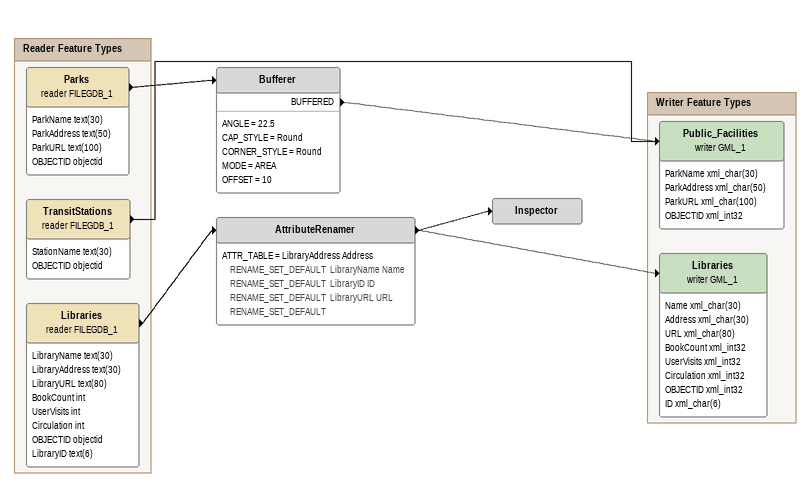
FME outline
Bufferer
    ANGLE = 22.5
    CAP_STYLE = Round
    CORNER_STYLE = Round
    MODE = AREA
    OFFSET = 10
    BUFFERED -> Public_Facilities (writer GML_1)
AttributeRenamer
    ATTR_TABLE = LibraryAddress Address RENAME_SET_DEFAULT  LibraryName Name RENAME_SET_DEFAULT  LibraryID ID RENAME_SET_DEFAULT  LibraryURL URL RENAME_SET_DEFAULT
    -> Libraries (writer GML_1)
    -> Inspector
Inspector

Bookmark: Reader Feature Types
TransitStations (reader FILEGDB_1)
    attributes: StationName text(30), OBJECTID objectid
    -> Public_Facilities (writer GML_1)
Parks (reader FILEGDB_1)
    attributes: ParkName text(30), ParkAddress text(50), ParkURL text(100), OBJECTID objectid
    -> Bufferer
Libraries (reader FILEGDB_1)
    attributes: LibraryName text(30), LibraryAddress text(30), LibraryURL text(80), BookCount int, UserVisits int, Circulation int, OBJECTID objectid, LibraryID text(6)
    -> AttributeRenamer

Bookmark: Writer Feature Types
Public_Facilities (writer GML_1)
    attributes: ParkName xml_char(30), ParkAddress xml_char(50), ParkURL xml_char(100), OBJECTID xml_int32
Libraries (writer GML_1)
    attributes: Name xml_char(30), Address xml_char(30), URL xml_char(80), BookCount xml_int32, UserVisits xml_int32, Circulation xml_int32, OBJECTID xml_int32, ID xml_char(6)
